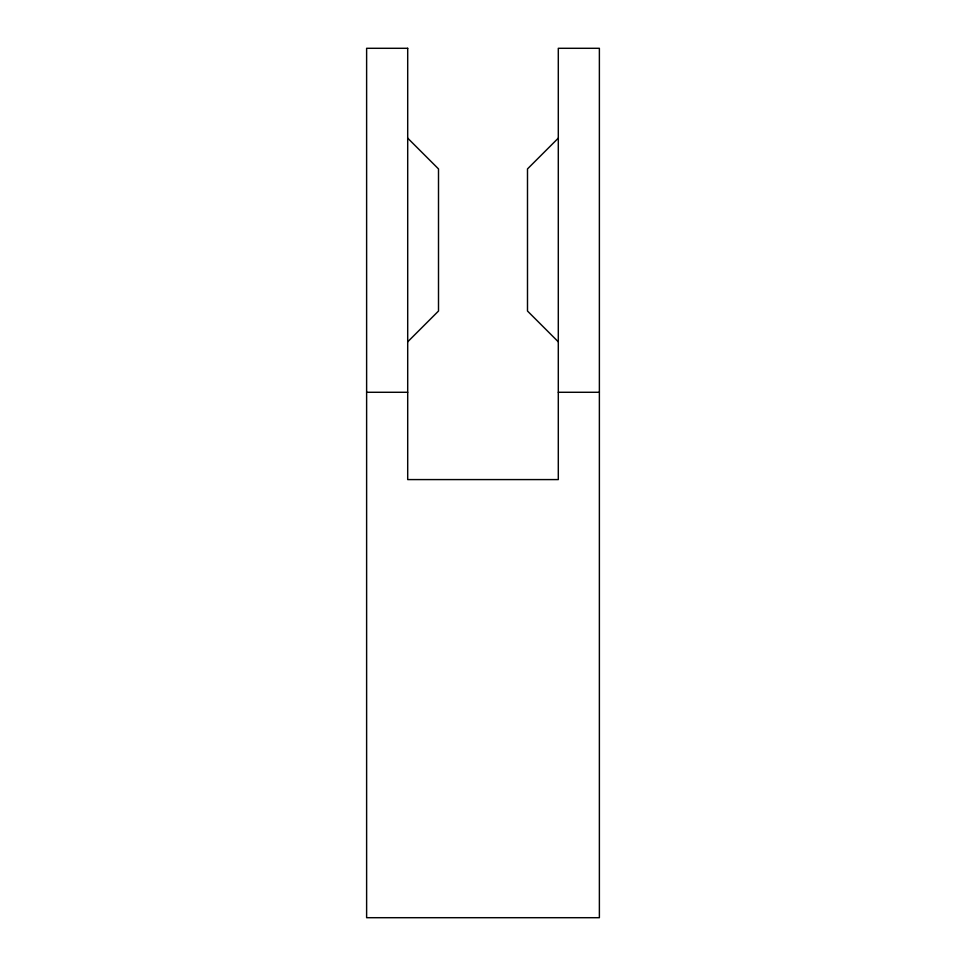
<?xml version="1.0" encoding="UTF-8"?>
<svg xmlns="http://www.w3.org/2000/svg" width="966" height="966" viewBox="0 0 966 966"><rect width="100%" height="100%" fill="white"/><g stroke="black" fill="none" stroke-linecap="round" stroke-linejoin="round"><path stroke-width="1.45" d="M558.3 138.138L527.496 168.917L527.496 311.04L558.3 341.819M407.7 341.819L438.504 311.04L438.504 168.917L407.7 138.138M366.621 392.281L407.7 392.281M558.3 392.281L599.379 392.281M407.7 48.3L366.621 48.3L366.621 917.7L599.379 917.7L599.379 48.3L558.3 48.3L558.3 479.583L407.7 479.583L407.7 48.3"/></g></svg>
